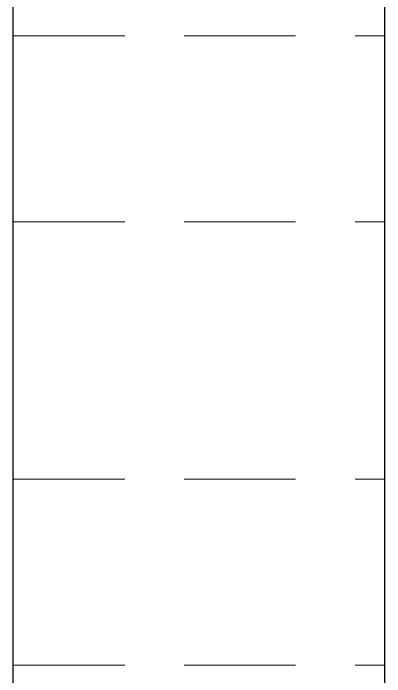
# Model space of a CAD drawing. Header units: millimetres. Extents: x 40 to 1360, y 134 to 546.
# Drawn here: x 107.85 to 117.85, y 339.69 to 357.53 of the extents above; entities that cross this region are included whole.
import ezdxf

# ---------------------------------------------------------------- set-up
doc = ezdxf.new("R2010")
doc.units = ezdxf.units.MM
doc.linetypes.add('WP_HIDDEN', pattern=[2.3, 1.5, -0.8])
doc.layers.add('HIDDEN', color=7, linetype='WP_HIDDEN', lineweight=13)
doc.layers.add('VISIBLE', color=7, linetype='CONTINUOUS', lineweight=25)

msp = doc.modelspace()

# ---------------------------------------------------------------- linework, layer by layer
at = {"layer": 'HIDDEN', "ltscale": 2}
for p, q in [((107.85, 356.92538), (117.85, 356.92538)), ((107.85, 351.92538), (117.85, 351.92538)), ((107.85, 345), (117.85, 345)), ((107.85, 340), (117.85, 340))]:
    msp.add_line(p, q, dxfattribs=at)
for points in [[(107.85, 351.92538), (107.85, 351.98806), (107.85, 352.17296), (107.85, 352.4708), (107.85, 352.86665), (107.85, 353.34067), (107.85, 353.86908), (107.85, 354.42538), (107.85, 354.98168), (107.85, 355.51009), (107.85, 355.9841), (107.85, 356.37996), (107.85, 356.6778), (107.85, 356.8627), (107.85, 356.92538)], [(117.85, 351.92538), (117.85, 351.98806), (117.85, 352.17296), (117.85, 352.4708), (117.85, 352.86665), (117.85, 353.34067), (117.85, 353.86908), (117.85, 354.42538), (117.85, 354.98168), (117.85, 355.51009), (117.85, 355.9841), (117.85, 356.37996), (117.85, 356.6778), (117.85, 356.8627), (117.85, 356.92538)], [(107.85, 340), (107.85, 340.06268), (107.85, 340.24758), (107.85, 340.54542), (107.85, 340.94128), (107.85, 341.41529), (107.85, 341.9437), (107.85, 342.5), (107.85, 343.0563), (107.85, 343.58471), (107.85, 344.05872), (107.85, 344.45458), (107.85, 344.75242), (107.85, 344.93732), (107.85, 345)], [(117.85, 340), (117.85, 340.06268), (117.85, 340.24758), (117.85, 340.54542), (117.85, 340.94128), (117.85, 341.41529), (117.85, 341.9437), (117.85, 342.5), (117.85, 343.0563), (117.85, 343.58471), (117.85, 344.05872), (117.85, 344.45458), (117.85, 344.75242), (117.85, 344.93732), (117.85, 345)]]:
    msp.add_lwpolyline(points, dxfattribs=at)
at = {"layer": 'VISIBLE'}
for p, q in [((107.85, 280.5), (107.85, 492.5)), ((117.85, 277.5), (117.85, 492.5))]:
    msp.add_line(p, q, dxfattribs=at)

doc.saveas('drawing.dxf')
